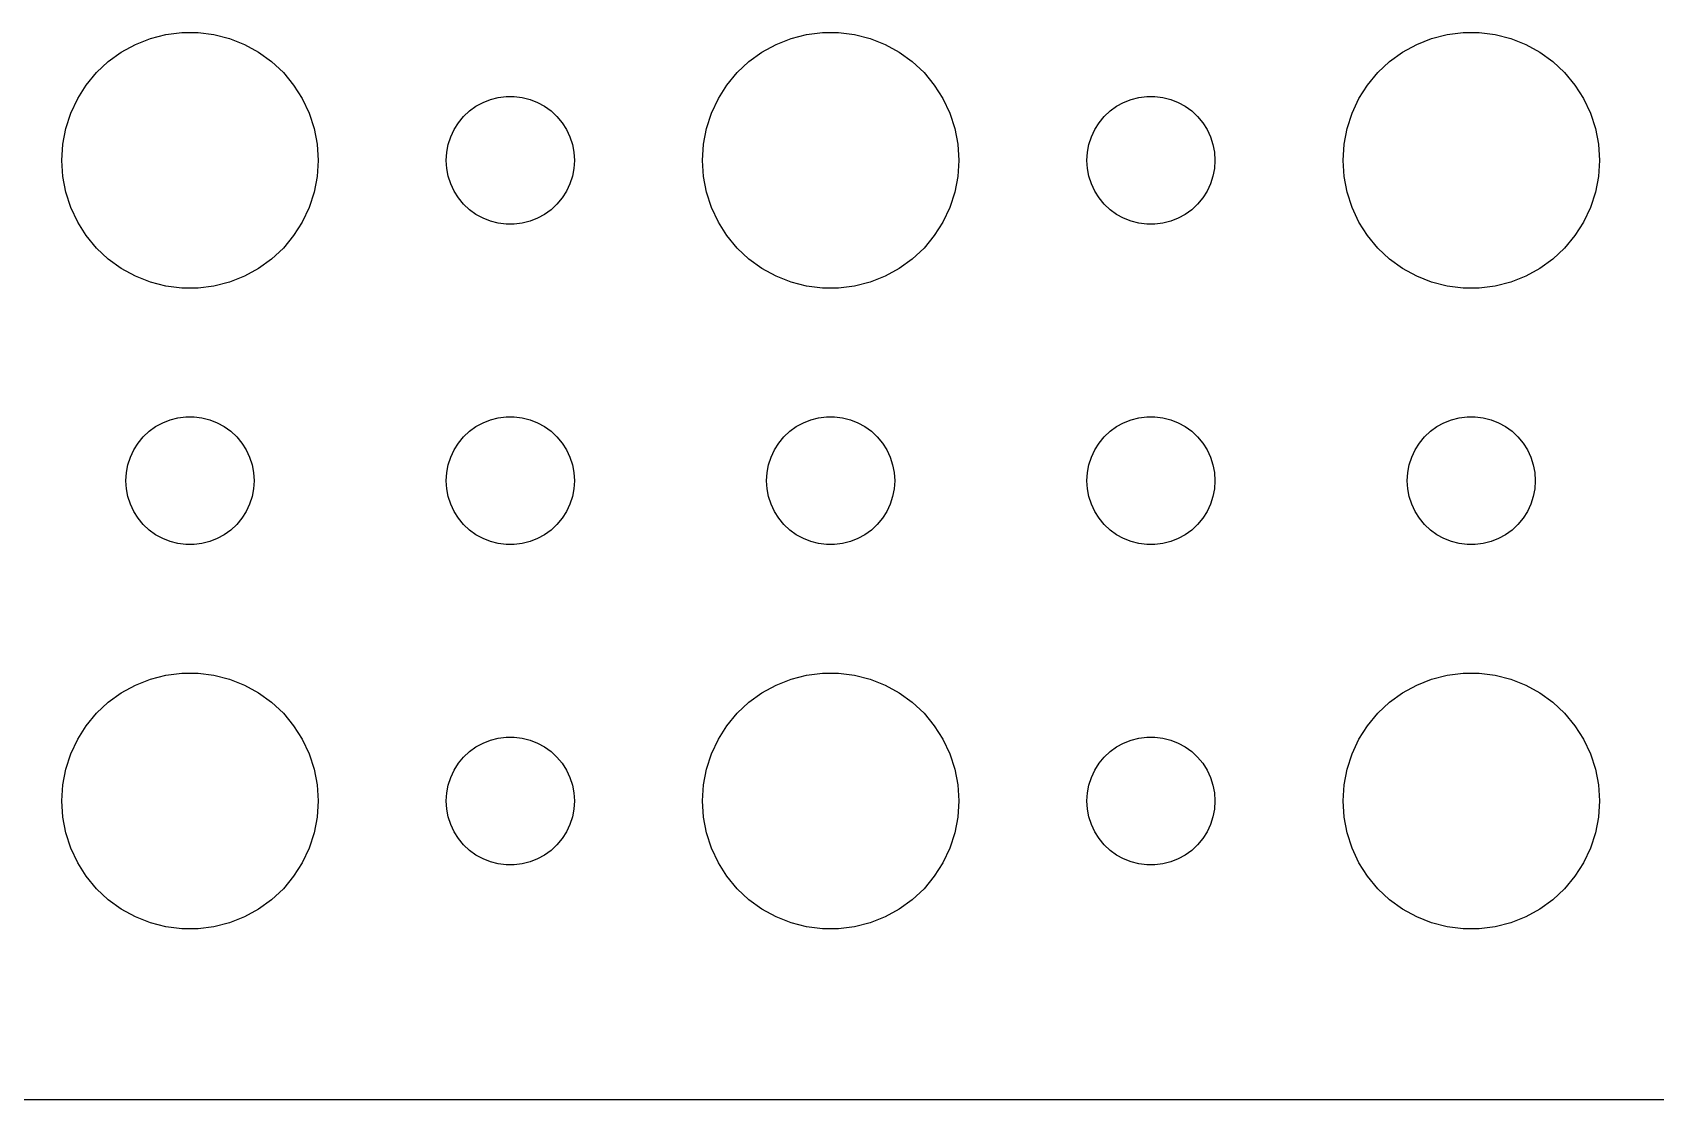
# Model space of a CAD drawing. Header units: metres. Extents: x -127 to 127, y -112 to 112.
# Drawn here: x 26.31 to 64.31, y -111.99 to -87.01 of the extents above; entities that cross this region are included whole.
import ezdxf

# ---------------------------------------------------------------- set-up
doc = ezdxf.new("R2010")
doc.units = ezdxf.units.M

msp = doc.modelspace()

# ---------------------------------------------------------------- linework, layer by layer
for p, q in [((29.4379, -87.0531), (29.8116, -87.0059)), ((29.8116, -87.0059), (30.1884, -87.0059)), ((30.1884, -87.0059), (30.5621, -87.0531)), ((44.4379, -87.0531), (44.8116, -87.0059)), ((44.8116, -87.0059), (45.1884, -87.0059)), ((45.1884, -87.0059), (45.5621, -87.0531)), ((59.4379, -87.0531), (59.8116, -87.0059)), ((59.8116, -87.0059), (60.1884, -87.0059)), ((60.1884, -87.0059), (60.5621, -87.0531)), ((28.3925, -87.467), (28.7227, -87.2855)), ((28.7227, -87.2855), (29.0729, -87.1468)), ((29.0729, -87.1468), (29.4379, -87.0531)), ((30.5621, -87.0531), (30.927, -87.1468)), ((30.927, -87.1468), (31.2773, -87.2855)), ((31.2773, -87.2855), (31.6075, -87.467)), ((43.3925, -87.467), (43.7227, -87.2855)), ((43.7227, -87.2855), (44.0729, -87.1468)), ((44.0729, -87.1468), (44.4379, -87.0531)), ((45.5621, -87.0531), (45.927, -87.1468)), ((45.927, -87.1468), (46.2773, -87.2855)), ((46.2773, -87.2855), (46.6075, -87.467)), ((58.3925, -87.467), (58.7227, -87.2855)), ((58.7227, -87.2855), (59.0729, -87.1468)), ((59.0729, -87.1468), (59.4379, -87.0531)), ((60.5621, -87.0531), (60.927, -87.1468)), ((60.927, -87.1468), (61.2773, -87.2855)), ((61.2773, -87.2855), (61.6075, -87.467)), ((27.8131, -87.9464), (28.0877, -87.6885)), ((28.0877, -87.6885), (28.3925, -87.467)), ((31.6075, -87.467), (31.9123, -87.6885)), ((31.9123, -87.6885), (32.1869, -87.9464)), ((42.8131, -87.9464), (43.0877, -87.6885)), ((43.0877, -87.6885), (43.3925, -87.467)), ((46.6075, -87.467), (46.9123, -87.6885)), ((46.9123, -87.6885), (47.1869, -87.9464)), ((57.8131, -87.9464), (58.0877, -87.6885)), ((58.0877, -87.6885), (58.3925, -87.467)), ((61.6075, -87.467), (61.9123, -87.6885)), ((61.9123, -87.6885), (62.1869, -87.9464)), ((27.5729, -88.2366), (27.8131, -87.9464)), ((32.1869, -87.9464), (32.427, -88.2366)), ((42.5729, -88.2366), (42.8131, -87.9464)), ((47.1869, -87.9464), (47.427, -88.2366)), ((57.5729, -88.2366), (57.8131, -87.9464)), ((62.1869, -87.9464), (62.427, -88.2366)), ((27.3711, -88.5547), (27.5729, -88.2366)), ((32.427, -88.2366), (32.6289, -88.5547)), ((37.0365, -88.5734), (37.2189, -88.5266)), ((37.2189, -88.5266), (37.4058, -88.503)), ((37.4058, -88.503), (37.5942, -88.503)), ((37.5942, -88.503), (37.7811, -88.5266)), ((37.7811, -88.5266), (37.9635, -88.5734)), ((42.3711, -88.5547), (42.5729, -88.2366)), ((47.427, -88.2366), (47.6289, -88.5547)), ((52.0365, -88.5734), (52.2189, -88.5266)), ((52.2189, -88.5266), (52.4058, -88.503)), ((52.4058, -88.503), (52.5942, -88.503)), ((52.5942, -88.503), (52.7811, -88.5266)), ((52.7811, -88.5266), (52.9635, -88.5734)), ((57.3711, -88.5547), (57.5729, -88.2366)), ((62.427, -88.2366), (62.6289, -88.5547)), ((27.0942, -89.2539), (27.2107, -88.8956)), ((27.2107, -88.8956), (27.3711, -88.5547)), ((32.6289, -88.5547), (32.7893, -88.8956)), ((32.7893, -88.8956), (32.9057, -89.2539)), ((36.4065, -88.9732), (36.5439, -88.8442)), ((36.5439, -88.8442), (36.6963, -88.7335)), ((36.6963, -88.7335), (36.8613, -88.6428)), ((36.8613, -88.6428), (37.0365, -88.5734)), ((37.9635, -88.5734), (38.1387, -88.6428)), ((38.1387, -88.6428), (38.3037, -88.7335)), ((38.3037, -88.7335), (38.4561, -88.8442)), ((38.4561, -88.8442), (38.5934, -88.9732)), ((42.0942, -89.2539), (42.2107, -88.8956)), ((42.2107, -88.8956), (42.3711, -88.5547)), ((47.6289, -88.5547), (47.7893, -88.8956)), ((47.7893, -88.8956), (47.9057, -89.2539)), ((51.4065, -88.9732), (51.5439, -88.8442)), ((51.5439, -88.8442), (51.6963, -88.7335)), ((51.6963, -88.7335), (51.8613, -88.6428)), ((51.8613, -88.6428), (52.0365, -88.5734)), ((52.9635, -88.5734), (53.1387, -88.6428)), ((53.1387, -88.6428), (53.3037, -88.7335)), ((53.3037, -88.7335), (53.4561, -88.8442)), ((53.4561, -88.8442), (53.5934, -88.9732)), ((57.0942, -89.2539), (57.2107, -88.8956)), ((57.2107, -88.8956), (57.3711, -88.5547)), ((62.6289, -88.5547), (62.7893, -88.8956)), ((62.7893, -88.8956), (62.9057, -89.2539)), ((27.0237, -89.624), (27.0942, -89.2539)), ((32.9057, -89.2539), (32.9763, -89.624)), ((36.1053, -89.4478), (36.1855, -89.2774)), ((36.1855, -89.2774), (36.2865, -89.1183)), ((36.2865, -89.1183), (36.4065, -88.9732)), ((38.5934, -88.9732), (38.7135, -89.1183)), ((38.7135, -89.1183), (38.8145, -89.2774)), ((38.8145, -89.2774), (38.8947, -89.4478)), ((42.0237, -89.624), (42.0942, -89.2539)), ((47.9057, -89.2539), (47.9763, -89.624)), ((51.1053, -89.4478), (51.1855, -89.2774)), ((51.1855, -89.2774), (51.2865, -89.1183)), ((51.2865, -89.1183), (51.4065, -88.9732)), ((53.5934, -88.9732), (53.7135, -89.1183)), ((53.7135, -89.1183), (53.8145, -89.2774)), ((53.8145, -89.2774), (53.8947, -89.4478)), ((57.0237, -89.624), (57.0942, -89.2539)), ((62.9057, -89.2539), (62.9763, -89.624)), ((27, -90), (27.0237, -89.624)), ((32.9763, -89.624), (33, -90)), ((36.0118, -89.812), (36.0471, -89.627)), ((36.0471, -89.627), (36.1053, -89.4478)), ((38.8947, -89.4478), (38.9529, -89.627)), ((38.9529, -89.627), (38.9882, -89.812)), ((42, -90), (42.0237, -89.624)), ((47.9763, -89.624), (48, -90)), ((51.0118, -89.812), (51.0471, -89.627)), ((51.0471, -89.627), (51.1053, -89.4478)), ((53.8947, -89.4478), (53.9529, -89.627)), ((53.9529, -89.627), (53.9882, -89.812)), ((57, -90), (57.0237, -89.624)), ((62.9763, -89.624), (63, -90)), ((27.0237, -90.376), (27, -90)), ((33, -90), (32.9763, -90.376)), ((36, -90), (36.0118, -89.812)), ((36.0118, -90.188), (36, -90)), ((38.9882, -89.812), (39, -90)), ((39, -90), (38.9882, -90.188)), ((42.0237, -90.376), (42, -90)), ((48, -90), (47.9763, -90.376)), ((51, -90), (51.0118, -89.812)), ((51.0118, -90.188), (51, -90)), ((53.9882, -89.812), (54, -90)), ((54, -90), (53.9882, -90.188)), ((57.0237, -90.376), (57, -90)), ((63, -90), (62.9763, -90.376)), ((27.0942, -90.7461), (27.0237, -90.376)), ((32.9763, -90.376), (32.9057, -90.7461)), ((36.0471, -90.373), (36.0118, -90.188)), ((36.1053, -90.5522), (36.0471, -90.373)), ((38.9529, -90.373), (38.8947, -90.5522)), ((38.9882, -90.188), (38.9529, -90.373)), ((42.0942, -90.7461), (42.0237, -90.376)), ((47.9763, -90.376), (47.9057, -90.7461)), ((51.0471, -90.373), (51.0118, -90.188)), ((51.1053, -90.5522), (51.0471, -90.373)), ((53.9529, -90.373), (53.8947, -90.5522)), ((53.9882, -90.188), (53.9529, -90.373)), ((57.0942, -90.7461), (57.0237, -90.376)), ((62.9763, -90.376), (62.9057, -90.7461)), ((27.2107, -91.1044), (27.0942, -90.7461)), ((32.9057, -90.7461), (32.7893, -91.1044)), ((36.1855, -90.7226), (36.1053, -90.5522)), ((36.2865, -90.8817), (36.1855, -90.7226)), ((38.8145, -90.7226), (38.7135, -90.8817)), ((38.8947, -90.5522), (38.8145, -90.7226)), ((42.2107, -91.1044), (42.0942, -90.7461)), ((47.9057, -90.7461), (47.7893, -91.1044)), ((51.1855, -90.7226), (51.1053, -90.5522)), ((51.2865, -90.8817), (51.1855, -90.7226)), ((53.8145, -90.7226), (53.7135, -90.8817)), ((53.8947, -90.5522), (53.8145, -90.7226)), ((57.2107, -91.1044), (57.0942, -90.7461)), ((62.9057, -90.7461), (62.7893, -91.1044)), ((27.3711, -91.4453), (27.2107, -91.1044)), ((32.7893, -91.1044), (32.6289, -91.4453)), ((36.4065, -91.0268), (36.2865, -90.8817)), ((36.5439, -91.1558), (36.4065, -91.0268)), ((36.6963, -91.2665), (36.5439, -91.1558)), ((38.4561, -91.1558), (38.3037, -91.2665)), ((38.5934, -91.0268), (38.4561, -91.1558)), ((38.7135, -90.8817), (38.5934, -91.0268)), ((42.3711, -91.4453), (42.2107, -91.1044)), ((47.7893, -91.1044), (47.6289, -91.4453)), ((51.4065, -91.0268), (51.2865, -90.8817)), ((51.5439, -91.1558), (51.4065, -91.0268)), ((51.6963, -91.2665), (51.5439, -91.1558)), ((53.4561, -91.1558), (53.3037, -91.2665)), ((53.5934, -91.0268), (53.4561, -91.1558)), ((53.7135, -90.8817), (53.5934, -91.0268)), ((57.3711, -91.4453), (57.2107, -91.1044)), ((62.7893, -91.1044), (62.6289, -91.4453)), ((27.5729, -91.7634), (27.3711, -91.4453)), ((32.6289, -91.4453), (32.427, -91.7634)), ((36.8613, -91.3572), (36.6963, -91.2665)), ((37.0365, -91.4266), (36.8613, -91.3572)), ((37.2189, -91.4734), (37.0365, -91.4266)), ((37.4058, -91.497), (37.2189, -91.4734)), ((37.5942, -91.497), (37.4058, -91.497)), ((37.7811, -91.4734), (37.5942, -91.497)), ((37.9635, -91.4266), (37.7811, -91.4734)), ((38.1387, -91.3572), (37.9635, -91.4266)), ((38.3037, -91.2665), (38.1387, -91.3572)), ((42.5729, -91.7634), (42.3711, -91.4453)), ((47.6289, -91.4453), (47.427, -91.7634)), ((51.8613, -91.3572), (51.6963, -91.2665)), ((52.0365, -91.4266), (51.8613, -91.3572)), ((52.2189, -91.4734), (52.0365, -91.4266)), ((52.4058, -91.497), (52.2189, -91.4734)), ((52.5942, -91.497), (52.4058, -91.497)), ((52.7811, -91.4734), (52.5942, -91.497)), ((52.9635, -91.4266), (52.7811, -91.4734)), ((53.1387, -91.3572), (52.9635, -91.4266)), ((53.3037, -91.2665), (53.1387, -91.3572)), ((57.5729, -91.7634), (57.3711, -91.4453)), ((62.6289, -91.4453), (62.427, -91.7634)), ((27.8131, -92.0536), (27.5729, -91.7634)), ((32.427, -91.7634), (32.1869, -92.0536)), ((42.8131, -92.0536), (42.5729, -91.7634)), ((47.427, -91.7634), (47.1869, -92.0536)), ((57.8131, -92.0536), (57.5729, -91.7634)), ((62.427, -91.7634), (62.1869, -92.0536)), ((28.0877, -92.3115), (27.8131, -92.0536)), ((28.3925, -92.533), (28.0877, -92.3115)), ((31.9123, -92.3115), (31.6075, -92.533)), ((32.1869, -92.0536), (31.9123, -92.3115)), ((43.0877, -92.3115), (42.8131, -92.0536)), ((43.3925, -92.533), (43.0877, -92.3115)), ((46.9123, -92.3115), (46.6075, -92.533)), ((47.1869, -92.0536), (46.9123, -92.3115)), ((58.0877, -92.3115), (57.8131, -92.0536)), ((58.3925, -92.533), (58.0877, -92.3115)), ((61.9123, -92.3115), (61.6075, -92.533)), ((62.1869, -92.0536), (61.9123, -92.3115)), ((28.7227, -92.7145), (28.3925, -92.533)), ((29.0729, -92.8532), (28.7227, -92.7145)), ((31.2773, -92.7145), (30.927, -92.8532)), ((31.6075, -92.533), (31.2773, -92.7145)), ((43.7227, -92.7145), (43.3925, -92.533)), ((44.0729, -92.8532), (43.7227, -92.7145)), ((46.2773, -92.7145), (45.927, -92.8532)), ((46.6075, -92.533), (46.2773, -92.7145)), ((58.7227, -92.7145), (58.3925, -92.533)), ((59.0729, -92.8532), (58.7227, -92.7145)), ((61.2773, -92.7145), (60.927, -92.8532)), ((61.6075, -92.533), (61.2773, -92.7145)), ((29.4379, -92.9469), (29.0729, -92.8532)), ((29.8116, -92.9941), (29.4379, -92.9469)), ((30.1884, -92.9941), (29.8116, -92.9941)), ((30.5621, -92.9469), (30.1884, -92.9941)), ((30.927, -92.8532), (30.5621, -92.9469)), ((44.4379, -92.9469), (44.0729, -92.8532)), ((44.8116, -92.9941), (44.4379, -92.9469)), ((45.1884, -92.9941), (44.8116, -92.9941)), ((45.5621, -92.9469), (45.1884, -92.9941)), ((45.927, -92.8532), (45.5621, -92.9469)), ((59.4379, -92.9469), (59.0729, -92.8532)), ((59.8116, -92.9941), (59.4379, -92.9469)), ((60.1884, -92.9941), (59.8116, -92.9941)), ((60.5621, -92.9469), (60.1884, -92.9941)), ((60.927, -92.8532), (60.5621, -92.9469)), ((29.1963, -96.2335), (29.3613, -96.1428)), ((29.3613, -96.1428), (29.5365, -96.0734)), ((29.5365, -96.0734), (29.7189, -96.0266)), ((29.7189, -96.0266), (29.9058, -96.003)), ((29.9058, -96.003), (30.0942, -96.003)), ((30.0942, -96.003), (30.2811, -96.0266)), ((30.2811, -96.0266), (30.4635, -96.0734)), ((30.4635, -96.0734), (30.6387, -96.1428)), ((30.6387, -96.1428), (30.8037, -96.2335)), ((36.6963, -96.2335), (36.8613, -96.1428)), ((36.8613, -96.1428), (37.0365, -96.0734)), ((37.0365, -96.0734), (37.2189, -96.0266)), ((37.2189, -96.0266), (37.4058, -96.003)), ((37.4058, -96.003), (37.5942, -96.003)), ((37.5942, -96.003), (37.7811, -96.0266)), ((37.7811, -96.0266), (37.9635, -96.0734)), ((37.9635, -96.0734), (38.1387, -96.1428)), ((38.1387, -96.1428), (38.3037, -96.2335)), ((44.1963, -96.2335), (44.3613, -96.1428)), ((44.3613, -96.1428), (44.5365, -96.0734)), ((44.5365, -96.0734), (44.7189, -96.0266)), ((44.7189, -96.0266), (44.9058, -96.003)), ((44.9058, -96.003), (45.0942, -96.003)), ((45.0942, -96.003), (45.2811, -96.0266)), ((45.2811, -96.0266), (45.4635, -96.0734)), ((45.4635, -96.0734), (45.6387, -96.1428)), ((45.6387, -96.1428), (45.8037, -96.2335)), ((51.6963, -96.2335), (51.8613, -96.1428)), ((51.8613, -96.1428), (52.0365, -96.0734)), ((52.0365, -96.0734), (52.2189, -96.0266)), ((52.2189, -96.0266), (52.4058, -96.003)), ((52.4058, -96.003), (52.5942, -96.003)), ((52.5942, -96.003), (52.7811, -96.0266)), ((52.7811, -96.0266), (52.9635, -96.0734)), ((52.9635, -96.0734), (53.1387, -96.1428)), ((53.1387, -96.1428), (53.3037, -96.2335)), ((59.1963, -96.2335), (59.3613, -96.1428)), ((59.3613, -96.1428), (59.5365, -96.0734)), ((59.5365, -96.0734), (59.7189, -96.0266)), ((59.7189, -96.0266), (59.9058, -96.003)), ((59.9058, -96.003), (60.0942, -96.003)), ((60.0942, -96.003), (60.2811, -96.0266)), ((60.2811, -96.0266), (60.4635, -96.0734)), ((60.4635, -96.0734), (60.6387, -96.1428)), ((60.6387, -96.1428), (60.8037, -96.2335)), ((28.7865, -96.6183), (28.9065, -96.4732)), ((28.9065, -96.4732), (29.0439, -96.3442)), ((29.0439, -96.3442), (29.1963, -96.2335)), ((30.8037, -96.2335), (30.9561, -96.3442)), ((30.9561, -96.3442), (31.0934, -96.4732)), ((31.0934, -96.4732), (31.2135, -96.6183)), ((36.2865, -96.6183), (36.4065, -96.4732)), ((36.4065, -96.4732), (36.5439, -96.3442)), ((36.5439, -96.3442), (36.6963, -96.2335)), ((38.3037, -96.2335), (38.4561, -96.3442)), ((38.4561, -96.3442), (38.5934, -96.4732)), ((38.5934, -96.4732), (38.7135, -96.6183)), ((43.7865, -96.6183), (43.9065, -96.4732)), ((43.9065, -96.4732), (44.0439, -96.3442)), ((44.0439, -96.3442), (44.1963, -96.2335)), ((45.8037, -96.2335), (45.9561, -96.3442)), ((45.9561, -96.3442), (46.0934, -96.4732)), ((46.0934, -96.4732), (46.2135, -96.6183)), ((51.2865, -96.6183), (51.4065, -96.4732)), ((51.4065, -96.4732), (51.5439, -96.3442)), ((51.5439, -96.3442), (51.6963, -96.2335)), ((53.3037, -96.2335), (53.4561, -96.3442)), ((53.4561, -96.3442), (53.5934, -96.4732)), ((53.5934, -96.4732), (53.7135, -96.6183)), ((58.7865, -96.6183), (58.9065, -96.4732)), ((58.9065, -96.4732), (59.0439, -96.3442)), ((59.0439, -96.3442), (59.1963, -96.2335)), ((60.8037, -96.2335), (60.9561, -96.3442)), ((60.9561, -96.3442), (61.0934, -96.4732)), ((61.0934, -96.4732), (61.2135, -96.6183)), ((28.6053, -96.9478), (28.6855, -96.7774)), ((28.6855, -96.7774), (28.7865, -96.6183)), ((31.2135, -96.6183), (31.3145, -96.7774)), ((31.3145, -96.7774), (31.3947, -96.9478)), ((36.1053, -96.9478), (36.1855, -96.7774)), ((36.1855, -96.7774), (36.2865, -96.6183)), ((38.7135, -96.6183), (38.8145, -96.7774)), ((38.8145, -96.7774), (38.8947, -96.9478)), ((43.6053, -96.9478), (43.6855, -96.7774)), ((43.6855, -96.7774), (43.7865, -96.6183)), ((46.2135, -96.6183), (46.3145, -96.7774)), ((46.3145, -96.7774), (46.3947, -96.9478)), ((51.1053, -96.9478), (51.1855, -96.7774)), ((51.1855, -96.7774), (51.2865, -96.6183)), ((53.7135, -96.6183), (53.8145, -96.7774)), ((53.8145, -96.7774), (53.8947, -96.9478)), ((58.6053, -96.9478), (58.6855, -96.7774)), ((58.6855, -96.7774), (58.7865, -96.6183)), ((61.2135, -96.6183), (61.3145, -96.7774)), ((61.3145, -96.7774), (61.3947, -96.9478)), ((28.5118, -97.312), (28.5471, -97.127)), ((28.5471, -97.127), (28.6053, -96.9478)), ((31.3947, -96.9478), (31.4529, -97.127)), ((31.4529, -97.127), (31.4882, -97.312)), ((36.0118, -97.312), (36.0471, -97.127)), ((36.0471, -97.127), (36.1053, -96.9478)), ((38.8947, -96.9478), (38.9529, -97.127)), ((38.9529, -97.127), (38.9882, -97.312)), ((43.5118, -97.312), (43.5471, -97.127)), ((43.5471, -97.127), (43.6053, -96.9478)), ((46.3947, -96.9478), (46.4529, -97.127)), ((46.4529, -97.127), (46.4882, -97.312)), ((51.0118, -97.312), (51.0471, -97.127)), ((51.0471, -97.127), (51.1053, -96.9478)), ((53.8947, -96.9478), (53.9529, -97.127)), ((53.9529, -97.127), (53.9882, -97.312)), ((58.5118, -97.312), (58.5471, -97.127)), ((58.5471, -97.127), (58.6053, -96.9478)), ((61.3947, -96.9478), (61.4529, -97.127)), ((61.4529, -97.127), (61.4882, -97.312)), ((28.5, -97.5), (28.5118, -97.312)), ((28.5118, -97.688), (28.5, -97.5)), ((31.4882, -97.312), (31.5, -97.5)), ((31.5, -97.5), (31.4882, -97.688)), ((36, -97.5), (36.0118, -97.312)), ((36.0118, -97.688), (36, -97.5)), ((38.9882, -97.312), (39, -97.5)), ((39, -97.5), (38.9882, -97.688)), ((43.5, -97.5), (43.5118, -97.312)), ((43.5118, -97.688), (43.5, -97.5)), ((46.4882, -97.312), (46.5, -97.5)), ((46.5, -97.5), (46.4882, -97.688)), ((51, -97.5), (51.0118, -97.312)), ((51.0118, -97.688), (51, -97.5)), ((53.9882, -97.312), (54, -97.5)), ((54, -97.5), (53.9882, -97.688)), ((58.5, -97.5), (58.5118, -97.312)), ((58.5118, -97.688), (58.5, -97.5)), ((61.4882, -97.312), (61.5, -97.5)), ((61.5, -97.5), (61.4882, -97.688)), ((28.5471, -97.873), (28.5118, -97.688)), ((28.6053, -98.0522), (28.5471, -97.873)), ((31.4529, -97.873), (31.3947, -98.0522)), ((31.4882, -97.688), (31.4529, -97.873)), ((36.0471, -97.873), (36.0118, -97.688)), ((36.1053, -98.0522), (36.0471, -97.873)), ((38.9529, -97.873), (38.8947, -98.0522)), ((38.9882, -97.688), (38.9529, -97.873)), ((43.5471, -97.873), (43.5118, -97.688)), ((43.6053, -98.0522), (43.5471, -97.873)), ((46.4529, -97.873), (46.3947, -98.0522)), ((46.4882, -97.688), (46.4529, -97.873)), ((51.0471, -97.873), (51.0118, -97.688)), ((51.1053, -98.0522), (51.0471, -97.873)), ((53.9529, -97.873), (53.8947, -98.0522)), ((53.9882, -97.688), (53.9529, -97.873)), ((58.5471, -97.873), (58.5118, -97.688)), ((58.6053, -98.0522), (58.5471, -97.873)), ((61.4529, -97.873), (61.3947, -98.0522)), ((61.4882, -97.688), (61.4529, -97.873)), ((28.6855, -98.2226), (28.6053, -98.0522)), ((28.7865, -98.3817), (28.6855, -98.2226)), ((28.9065, -98.5268), (28.7865, -98.3817)), ((31.2135, -98.3817), (31.0934, -98.5268)), ((31.3145, -98.2226), (31.2135, -98.3817)), ((31.3947, -98.0522), (31.3145, -98.2226)), ((36.1855, -98.2226), (36.1053, -98.0522)), ((36.2865, -98.3817), (36.1855, -98.2226)), ((36.4065, -98.5268), (36.2865, -98.3817)), ((38.7135, -98.3817), (38.5934, -98.5268)), ((38.8145, -98.2226), (38.7135, -98.3817)), ((38.8947, -98.0522), (38.8145, -98.2226)), ((43.6855, -98.2226), (43.6053, -98.0522)), ((43.7865, -98.3817), (43.6855, -98.2226)), ((43.9065, -98.5268), (43.7865, -98.3817)), ((46.2135, -98.3817), (46.0934, -98.5268)), ((46.3145, -98.2226), (46.2135, -98.3817)), ((46.3947, -98.0522), (46.3145, -98.2226)), ((51.1855, -98.2226), (51.1053, -98.0522)), ((51.2865, -98.3817), (51.1855, -98.2226)), ((51.4065, -98.5268), (51.2865, -98.3817)), ((53.7135, -98.3817), (53.5934, -98.5268)), ((53.8145, -98.2226), (53.7135, -98.3817)), ((53.8947, -98.0522), (53.8145, -98.2226)), ((58.6855, -98.2226), (58.6053, -98.0522)), ((58.7865, -98.3817), (58.6855, -98.2226)), ((58.9065, -98.5268), (58.7865, -98.3817)), ((61.2135, -98.3817), (61.0934, -98.5268)), ((61.3145, -98.2226), (61.2135, -98.3817)), ((61.3947, -98.0522), (61.3145, -98.2226)), ((29.0439, -98.6558), (28.9065, -98.5268)), ((29.1963, -98.7665), (29.0439, -98.6558)), ((29.3613, -98.8572), (29.1963, -98.7665)), ((30.8037, -98.7665), (30.6387, -98.8572)), ((30.9561, -98.6558), (30.8037, -98.7665)), ((31.0934, -98.5268), (30.9561, -98.6558)), ((36.5439, -98.6558), (36.4065, -98.5268)), ((36.6963, -98.7665), (36.5439, -98.6558)), ((36.8613, -98.8572), (36.6963, -98.7665)), ((38.3037, -98.7665), (38.1387, -98.8572)), ((38.4561, -98.6558), (38.3037, -98.7665)), ((38.5934, -98.5268), (38.4561, -98.6558)), ((44.0439, -98.6558), (43.9065, -98.5268)), ((44.1963, -98.7665), (44.0439, -98.6558)), ((44.3613, -98.8572), (44.1963, -98.7665)), ((45.8037, -98.7665), (45.6387, -98.8572)), ((45.9561, -98.6558), (45.8037, -98.7665)), ((46.0934, -98.5268), (45.9561, -98.6558)), ((51.5439, -98.6558), (51.4065, -98.5268)), ((51.6963, -98.7665), (51.5439, -98.6558)), ((51.8613, -98.8572), (51.6963, -98.7665)), ((53.3037, -98.7665), (53.1387, -98.8572)), ((53.4561, -98.6558), (53.3037, -98.7665)), ((53.5934, -98.5268), (53.4561, -98.6558)), ((59.0439, -98.6558), (58.9065, -98.5268)), ((59.1963, -98.7665), (59.0439, -98.6558)), ((59.3613, -98.8572), (59.1963, -98.7665)), ((60.8037, -98.7665), (60.6387, -98.8572)), ((60.9561, -98.6558), (60.8037, -98.7665)), ((61.0934, -98.5268), (60.9561, -98.6558)), ((29.5365, -98.9266), (29.3613, -98.8572)), ((29.7189, -98.9734), (29.5365, -98.9266)), ((29.9058, -98.997), (29.7189, -98.9734)), ((30.0942, -98.997), (29.9058, -98.997)), ((30.2811, -98.9734), (30.0942, -98.997)), ((30.4635, -98.9266), (30.2811, -98.9734)), ((30.6387, -98.8572), (30.4635, -98.9266)), ((37.0365, -98.9266), (36.8613, -98.8572)), ((37.2189, -98.9734), (37.0365, -98.9266)), ((37.4058, -98.997), (37.2189, -98.9734)), ((37.5942, -98.997), (37.4058, -98.997)), ((37.7811, -98.9734), (37.5942, -98.997)), ((37.9635, -98.9266), (37.7811, -98.9734)), ((38.1387, -98.8572), (37.9635, -98.9266)), ((44.5365, -98.9266), (44.3613, -98.8572)), ((44.7189, -98.9734), (44.5365, -98.9266)), ((44.9058, -98.997), (44.7189, -98.9734)), ((45.0942, -98.997), (44.9058, -98.997)), ((45.2811, -98.9734), (45.0942, -98.997)), ((45.4635, -98.9266), (45.2811, -98.9734)), ((45.6387, -98.8572), (45.4635, -98.9266)), ((52.0365, -98.9266), (51.8613, -98.8572)), ((52.2189, -98.9734), (52.0365, -98.9266)), ((52.4058, -98.997), (52.2189, -98.9734)), ((52.5942, -98.997), (52.4058, -98.997)), ((52.7811, -98.9734), (52.5942, -98.997)), ((52.9635, -98.9266), (52.7811, -98.9734)), ((53.1387, -98.8572), (52.9635, -98.9266)), ((59.5365, -98.9266), (59.3613, -98.8572)), ((59.7189, -98.9734), (59.5365, -98.9266)), ((59.9058, -98.997), (59.7189, -98.9734)), ((60.0942, -98.997), (59.9058, -98.997)), ((60.2811, -98.9734), (60.0942, -98.997)), ((60.4635, -98.9266), (60.2811, -98.9734)), ((60.6387, -98.8572), (60.4635, -98.9266)), ((28.7227, -102.286), (29.0729, -102.147)), ((29.0729, -102.147), (29.4379, -102.053)), ((29.4379, -102.053), (29.8116, -102.006)), ((29.8116, -102.006), (30.1884, -102.006)), ((30.1884, -102.006), (30.5621, -102.053)), ((30.5621, -102.053), (30.927, -102.147)), ((30.927, -102.147), (31.2773, -102.286)), ((43.7227, -102.286), (44.0729, -102.147)), ((44.0729, -102.147), (44.4379, -102.053)), ((44.4379, -102.053), (44.8116, -102.006)), ((44.8116, -102.006), (45.1884, -102.006)), ((45.1884, -102.006), (45.5621, -102.053)), ((45.5621, -102.053), (45.927, -102.147)), ((45.927, -102.147), (46.2773, -102.286)), ((58.7227, -102.286), (59.0729, -102.147)), ((59.0729, -102.147), (59.4379, -102.053)), ((59.4379, -102.053), (59.8116, -102.006)), ((59.8116, -102.006), (60.1884, -102.006)), ((60.1884, -102.006), (60.5621, -102.053)), ((60.5621, -102.053), (60.927, -102.147)), ((60.927, -102.147), (61.2773, -102.286)), ((28.0877, -102.688), (28.3925, -102.467)), ((28.3925, -102.467), (28.7227, -102.286)), ((31.2773, -102.286), (31.6075, -102.467)), ((31.6075, -102.467), (31.9123, -102.688)), ((43.0877, -102.688), (43.3925, -102.467)), ((43.3925, -102.467), (43.7227, -102.286)), ((46.2773, -102.286), (46.6075, -102.467)), ((46.6075, -102.467), (46.9123, -102.688)), ((58.0877, -102.688), (58.3925, -102.467)), ((58.3925, -102.467), (58.7227, -102.286)), ((61.2773, -102.286), (61.6075, -102.467)), ((61.6075, -102.467), (61.9123, -102.688)), ((27.5729, -103.237), (27.8131, -102.946)), ((27.8131, -102.946), (28.0877, -102.688)), ((31.9123, -102.688), (32.1869, -102.946)), ((32.1869, -102.946), (32.427, -103.237)), ((42.5729, -103.237), (42.8131, -102.946)), ((42.8131, -102.946), (43.0877, -102.688)), ((46.9123, -102.688), (47.1869, -102.946)), ((47.1869, -102.946), (47.427, -103.237)), ((57.5729, -103.237), (57.8131, -102.946)), ((57.8131, -102.946), (58.0877, -102.688)), ((61.9123, -102.688), (62.1869, -102.946)), ((62.1869, -102.946), (62.427, -103.237)), ((27.3711, -103.555), (27.5729, -103.237)), ((32.427, -103.237), (32.6289, -103.555)), ((42.3711, -103.555), (42.5729, -103.237)), ((47.427, -103.237), (47.6289, -103.555)), ((57.3711, -103.555), (57.5729, -103.237)), ((62.427, -103.237), (62.6289, -103.555)), ((27.2107, -103.896), (27.3711, -103.555)), ((32.6289, -103.555), (32.7893, -103.896)), ((36.5439, -103.844), (36.6963, -103.734)), ((36.6963, -103.734), (36.8613, -103.643)), ((36.8613, -103.643), (37.0365, -103.573)), ((37.0365, -103.573), (37.2189, -103.527)), ((37.2189, -103.527), (37.4058, -103.503)), ((37.4058, -103.503), (37.5942, -103.503)), ((37.5942, -103.503), (37.7811, -103.527)), ((37.7811, -103.527), (37.9635, -103.573)), ((37.9635, -103.573), (38.1387, -103.643)), ((38.1387, -103.643), (38.3037, -103.734)), ((38.3037, -103.734), (38.4561, -103.844)), ((42.2107, -103.896), (42.3711, -103.555)), ((47.6289, -103.555), (47.7893, -103.896)), ((51.5439, -103.844), (51.6963, -103.734)), ((51.6963, -103.734), (51.8613, -103.643)), ((51.8613, -103.643), (52.0365, -103.573)), ((52.0365, -103.573), (52.2189, -103.527)), ((52.2189, -103.527), (52.4058, -103.503)), ((52.4058, -103.503), (52.5942, -103.503)), ((52.5942, -103.503), (52.7811, -103.527)), ((52.7811, -103.527), (52.9635, -103.573)), ((52.9635, -103.573), (53.1387, -103.643)), ((53.1387, -103.643), (53.3037, -103.734)), ((53.3037, -103.734), (53.4561, -103.844)), ((57.2107, -103.896), (57.3711, -103.555)), ((62.6289, -103.555), (62.7893, -103.896)), ((27.0942, -104.254), (27.2107, -103.896)), ((32.7893, -103.896), (32.9057, -104.254)), ((36.1855, -104.277), (36.2865, -104.118)), ((36.2865, -104.118), (36.4065, -103.973)), ((36.4065, -103.973), (36.5439, -103.844)), ((38.4561, -103.844), (38.5934, -103.973)), ((38.5934, -103.973), (38.7135, -104.118)), ((38.7135, -104.118), (38.8145, -104.277)), ((42.0942, -104.254), (42.2107, -103.896)), ((47.7893, -103.896), (47.9057, -104.254)), ((51.1855, -104.277), (51.2865, -104.118)), ((51.2865, -104.118), (51.4065, -103.973)), ((51.4065, -103.973), (51.5439, -103.844)), ((53.4561, -103.844), (53.5934, -103.973)), ((53.5934, -103.973), (53.7135, -104.118)), ((53.7135, -104.118), (53.8145, -104.277)), ((57.0942, -104.254), (57.2107, -103.896)), ((62.7893, -103.896), (62.9057, -104.254)), ((27.0237, -104.624), (27.0942, -104.254)), ((32.9057, -104.254), (32.9763, -104.624)), ((36.0471, -104.627), (36.1053, -104.448)), ((36.1053, -104.448), (36.1855, -104.277)), ((38.8145, -104.277), (38.8947, -104.448)), ((38.8947, -104.448), (38.9529, -104.627)), ((42.0237, -104.624), (42.0942, -104.254)), ((47.9057, -104.254), (47.9763, -104.624)), ((51.0471, -104.627), (51.1053, -104.448)), ((51.1053, -104.448), (51.1855, -104.277)), ((53.8145, -104.277), (53.8947, -104.448)), ((53.8947, -104.448), (53.9529, -104.627)), ((57.0237, -104.624), (57.0942, -104.254)), ((62.9057, -104.254), (62.9763, -104.624)), ((27, -105), (27.0237, -104.624)), ((32.9763, -104.624), (33, -105)), ((36, -105), (36.0118, -104.812)), ((36.0118, -104.812), (36.0471, -104.627)), ((38.9529, -104.627), (38.9882, -104.812)), ((38.9882, -104.812), (39, -105)), ((42, -105), (42.0237, -104.624)), ((47.9763, -104.624), (48, -105)), ((51, -105), (51.0118, -104.812)), ((51.0118, -104.812), (51.0471, -104.627)), ((53.9529, -104.627), (53.9882, -104.812)), ((53.9882, -104.812), (54, -105)), ((57, -105), (57.0237, -104.624)), ((62.9763, -104.624), (63, -105)), ((27.0237, -105.376), (27, -105)), ((33, -105), (32.9763, -105.376)), ((36.0118, -105.188), (36, -105)), ((36.0471, -105.373), (36.0118, -105.188)), ((38.9882, -105.188), (38.9529, -105.373)), ((39, -105), (38.9882, -105.188)), ((42.0237, -105.376), (42, -105)), ((48, -105), (47.9763, -105.376)), ((51.0118, -105.188), (51, -105)), ((51.0471, -105.373), (51.0118, -105.188)), ((53.9882, -105.188), (53.9529, -105.373)), ((54, -105), (53.9882, -105.188)), ((57.0237, -105.376), (57, -105)), ((63, -105), (62.9763, -105.376)), ((27.0942, -105.746), (27.0237, -105.376)), ((32.9763, -105.376), (32.9057, -105.746)), ((36.1053, -105.552), (36.0471, -105.373)), ((36.1855, -105.723), (36.1053, -105.552)), ((38.8947, -105.552), (38.8145, -105.723)), ((38.9529, -105.373), (38.8947, -105.552)), ((42.0942, -105.746), (42.0237, -105.376)), ((47.9763, -105.376), (47.9057, -105.746)), ((51.1053, -105.552), (51.0471, -105.373)), ((51.1855, -105.723), (51.1053, -105.552)), ((53.8947, -105.552), (53.8145, -105.723)), ((53.9529, -105.373), (53.8947, -105.552)), ((57.0942, -105.746), (57.0237, -105.376)), ((62.9763, -105.376), (62.9057, -105.746)), ((27.2107, -106.104), (27.0942, -105.746)), ((32.9057, -105.746), (32.7893, -106.104)), ((36.2865, -105.882), (36.1855, -105.723)), ((36.4065, -106.027), (36.2865, -105.882)), ((36.5439, -106.156), (36.4065, -106.027)), ((38.5934, -106.027), (38.4561, -106.156)), ((38.7135, -105.882), (38.5934, -106.027)), ((38.8145, -105.723), (38.7135, -105.882)), ((42.2107, -106.104), (42.0942, -105.746)), ((47.9057, -105.746), (47.7893, -106.104)), ((51.2865, -105.882), (51.1855, -105.723)), ((51.4065, -106.027), (51.2865, -105.882)), ((51.5439, -106.156), (51.4065, -106.027)), ((53.5934, -106.027), (53.4561, -106.156)), ((53.7135, -105.882), (53.5934, -106.027)), ((53.8145, -105.723), (53.7135, -105.882)), ((57.2107, -106.104), (57.0942, -105.746)), ((62.9057, -105.746), (62.7893, -106.104)), ((27.3711, -106.445), (27.2107, -106.104)), ((32.7893, -106.104), (32.6289, -106.445)), ((36.6963, -106.266), (36.5439, -106.156)), ((36.8613, -106.357), (36.6963, -106.266)), ((37.0365, -106.427), (36.8613, -106.357)), ((38.1387, -106.357), (37.9635, -106.427)), ((38.3037, -106.266), (38.1387, -106.357)), ((38.4561, -106.156), (38.3037, -106.266)), ((42.3711, -106.445), (42.2107, -106.104)), ((47.7893, -106.104), (47.6289, -106.445)), ((51.6963, -106.266), (51.5439, -106.156)), ((51.8613, -106.357), (51.6963, -106.266)), ((52.0365, -106.427), (51.8613, -106.357)), ((53.1387, -106.357), (52.9635, -106.427)), ((53.3037, -106.266), (53.1387, -106.357)), ((53.4561, -106.156), (53.3037, -106.266)), ((57.3711, -106.445), (57.2107, -106.104)), ((62.7893, -106.104), (62.6289, -106.445)), ((27.5729, -106.763), (27.3711, -106.445)), ((27.8131, -107.054), (27.5729, -106.763)), ((32.427, -106.763), (32.1869, -107.054)), ((32.6289, -106.445), (32.427, -106.763)), ((37.2189, -106.473), (37.0365, -106.427)), ((37.4058, -106.497), (37.2189, -106.473)), ((37.5942, -106.497), (37.4058, -106.497)), ((37.7811, -106.473), (37.5942, -106.497)), ((37.9635, -106.427), (37.7811, -106.473)), ((42.5729, -106.763), (42.3711, -106.445)), ((42.8131, -107.054), (42.5729, -106.763)), ((47.427, -106.763), (47.1869, -107.054)), ((47.6289, -106.445), (47.427, -106.763)), ((52.2189, -106.473), (52.0365, -106.427)), ((52.4058, -106.497), (52.2189, -106.473)), ((52.5942, -106.497), (52.4058, -106.497)), ((52.7811, -106.473), (52.5942, -106.497)), ((52.9635, -106.427), (52.7811, -106.473)), ((57.5729, -106.763), (57.3711, -106.445)), ((57.8131, -107.054), (57.5729, -106.763)), ((62.427, -106.763), (62.1869, -107.054)), ((62.6289, -106.445), (62.427, -106.763)), ((28.0877, -107.312), (27.8131, -107.054)), ((32.1869, -107.054), (31.9123, -107.312)), ((43.0877, -107.312), (42.8131, -107.054)), ((47.1869, -107.054), (46.9123, -107.312)), ((58.0877, -107.312), (57.8131, -107.054)), ((62.1869, -107.054), (61.9123, -107.312)), ((28.3925, -107.533), (28.0877, -107.312)), ((28.7227, -107.714), (28.3925, -107.533)), ((31.6075, -107.533), (31.2773, -107.714)), ((31.9123, -107.312), (31.6075, -107.533)), ((43.3925, -107.533), (43.0877, -107.312)), ((43.7227, -107.714), (43.3925, -107.533)), ((46.6075, -107.533), (46.2773, -107.714)), ((46.9123, -107.312), (46.6075, -107.533)), ((58.3925, -107.533), (58.0877, -107.312)), ((58.7227, -107.714), (58.3925, -107.533)), ((61.6075, -107.533), (61.2773, -107.714)), ((61.9123, -107.312), (61.6075, -107.533)), ((29.0729, -107.853), (28.7227, -107.714)), ((29.4379, -107.947), (29.0729, -107.853)), ((30.927, -107.853), (30.5621, -107.947)), ((31.2773, -107.714), (30.927, -107.853)), ((44.0729, -107.853), (43.7227, -107.714)), ((44.4379, -107.947), (44.0729, -107.853)), ((45.927, -107.853), (45.5621, -107.947)), ((46.2773, -107.714), (45.927, -107.853)), ((59.0729, -107.853), (58.7227, -107.714)), ((59.4379, -107.947), (59.0729, -107.853)), ((60.927, -107.853), (60.5621, -107.947)), ((61.2773, -107.714), (60.927, -107.853)), ((29.8116, -107.994), (29.4379, -107.947)), ((30.1884, -107.994), (29.8116, -107.994)), ((30.5621, -107.947), (30.1884, -107.994)), ((44.8116, -107.994), (44.4379, -107.947)), ((45.1884, -107.994), (44.8116, -107.994)), ((45.5621, -107.947), (45.1884, -107.994)), ((59.8116, -107.994), (59.4379, -107.947)), ((60.1884, -107.994), (59.8116, -107.994)), ((60.5621, -107.947), (60.1884, -107.994)), ((-122.314, -111.99), (122.314, -111.99))]:
    msp.add_line(p, q)

doc.saveas('drawing.dxf')
